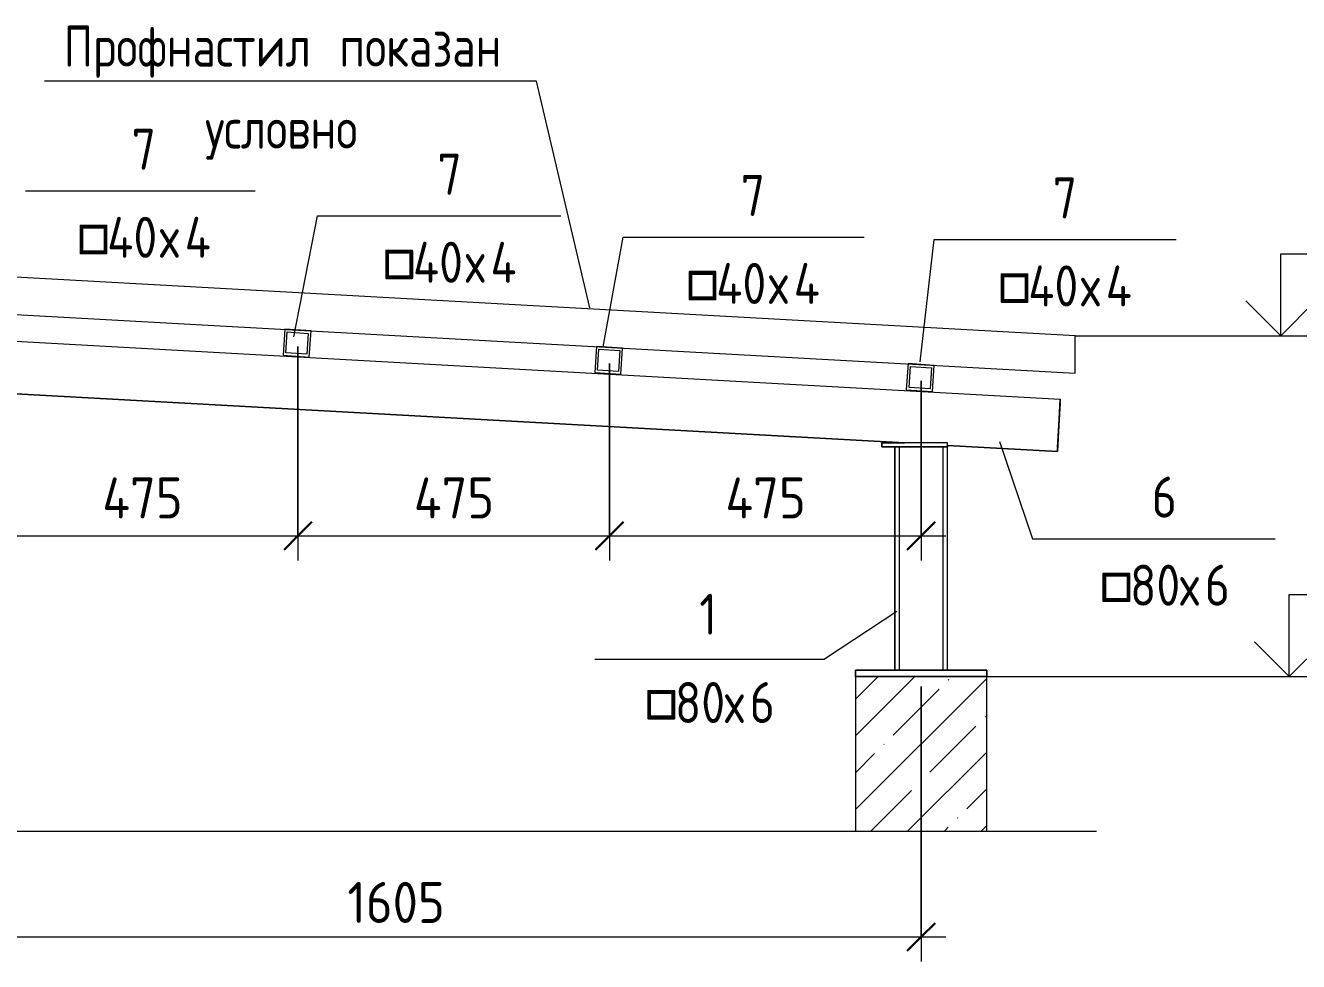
# Model space of a CAD drawing. Header units: millimetres. Extents: x 1343 to 81479, y -38120 to 27770.
# Drawn here: x 22756 to 24697, y -1305 to 123 of the extents above; entities that cross this region are included whole.
import ezdxf

# ---------------------------------------------------------------- set-up
doc = ezdxf.new("R2010")
doc.units = ezdxf.units.MM
for name, color, linetype, lineweight in [('AA_Dim', 7, 'Continuous', 9), ('AA_Dim-25', 7, 'Continuous', 9), ('AA_Oformlenie', 7, 'Continuous', 9), ('AA_Vinoska', 7, 'Continuous', 9), ('AA_Visotnaya otmetka', 7, 'Continuous', 9), ('AF_Balki', 7, 'Continuous', 20), ('AF_Pokritie', 7, 'Continuous', 9), ('AF_Stena', 7, 'Continuous', 9), ('AF_Stena_Опалубка', 253, 'Continuous', 20), ('KR_Colonna_KG', 7, 'Continuous', 20)]:
    doc.layers.add(name, color=color, linetype=linetype, lineweight=lineweight)
doc.styles.add('GOST Common', font='GOST_Common.ttf', dxfattribs={"width": 0.85, "height": 62.5})
doc.styles.add('ISOCPEUR', font='isocpeur.TTF', dxfattribs={"width": 0.85, "height": 62.5})
doc.styles.add('ISOCPEUR_3', font='isocpeur.TTF', dxfattribs={"width": 0.9, "height": 62.5})
doc.styles.add('ISOCPEUR_4', font='isocpeur.TTF', dxfattribs={"width": 0.85, "height": 62.5})
doc.dimstyles.new('05_Округл_5мм__непрозр_', dxfattribs={"dimscale": 304.8, "dimtxt": 62.672186, "dimasz": 0.139436, "dimexe": 0.123031, "dimexo": 0.082021, "dimgap": 0.024606, "dimtad": 1, "dimdec": 0, "dimrnd": 5, "dimdsep": 46, "dimtxsty": 'ISOCPEUR_3', "dimblk1": 'OBLIQUE', "dimblk2": 'OBLIQUE', "dimsah": 1, "dimcen": 0.09, "dimdle": 0.123031, "dimazin": 0, "dimtfac": 1, "dimtdec": 4, "dimtix": 1, "dimtmove": 0, "dimatfit": 3, "dimfxl": 1, "dimtvp": 1, "dimtfill": 1, "dimtolj": 1, "dimtzin": 0, "dimlwd": 18, "dimlwe": 18, "dimarcsym": 2})
doc.dimstyles.new('05_Округл_5мм__прозр_', dxfattribs={"dimscale": 304.8, "dimtxt": 62.672186, "dimasz": 0.139436, "dimexe": 0.123031, "dimexo": 0.082021, "dimgap": 0.008202, "dimtad": 1, "dimdec": 0, "dimrnd": 5, "dimdsep": 46, "dimtxsty": 'ISOCPEUR_3', "dimblk1": 'OBLIQUE', "dimblk2": 'OBLIQUE', "dimsah": 1, "dimcen": 0.09, "dimdle": 0.123031, "dimazin": 0, "dimtfac": 1, "dimtdec": 4, "dimtix": 1, "dimtmove": 0, "dimatfit": 3, "dimfxl": 1, "dimtvp": 1, "dimtolj": 1, "dimtzin": 0, "dimlwd": 18, "dimlwe": 18, "dimarcsym": 2})

# ---------------------------------------------------------------- blocks, each defined once
blk = doc.blocks.new('253_Профиль гнутый сварной квадратный _НесКаркас_Балка_ - Балка_40х4-4135801-КР_РЗ_Км_3')
at = {"layer": 'AF_Balki'}
for p, q in [((-19505, -392.6), (-19507.7, -432.5)), ((-19465.1, -395.3), (-19505, -392.6)), ((-19503.4, -428.8), (-19501.3, -396.9)), ((-19501.3, -396.9), (-19469.3, -399)), ((-19469.3, -399), (-19471.5, -430.9)), ((-19467.8, -435.2), (-19465.1, -395.3)), ((-19507.7, -432.5), (-19467.8, -435.2)), ((-19471.5, -430.9), (-19503.4, -428.8))]:
    blk.add_line(p, q, dxfattribs=at)
blk = doc.blocks.new('354_Прокат Лист _НесКаркас_РабПлоск_ - 354_Прокат Лист _НесКаркас_РабПлоск_-4002182-КР_РЗ_Км_3')
at = {"layer": 'AF_Balki'}
for p, q in [((-19385.1, -860), (-19585.1, -860)), ((-19585.1, -860), (-19585.1, -870)), ((-19585.1, -870), (-19385.1, -870)), ((-19385.1, -870), (-19385.1, -860))]:
    blk.add_line(p, q, dxfattribs=at)
blk = doc.blocks.new('243_Профиль гнутый сварной квадратный _НесКол_2ур_ - 80х6-4107665-КР_РЗ_Км_3')
at = {"layer": 'KR_Colonna_KG'}
for p, q in [((-19518.1, -860), (-19518.1, -519.6)), ((-19452.1, -519.6), (-19452.1, -860))]:
    blk.add_line(p, q, dxfattribs=at)
blk = doc.blocks.new('253_Профиль гнутый сварной квадратный _НесКаркас_Балка_ - Балка_80х6-4080235-КР_РЗ_Км_3')
at = {"layer": 'AF_Balki'}
for p, q in [((-23010.1, -239.6), (-19273, -446.7)), ((-23010.1, -239.6), (-19273, -446.7)), ((-19510.6, -513.6), (-23010.1, -319.8)), ((-23010.1, -319.8), (-19510.6, -513.6)), ((-19277.4, -526.6), (-19273, -446.7)), ((-19273, -446.7), (-19277.4, -526.6)), ((-19273.3, -452.7), (-19277.1, -520.6)), ((-19277.1, -520.6), (-19273.3, -452.7)), ((-19277.4, -526.6), (-19445, -517.3)), ((-19445, -517.3), (-19277.4, -526.6))]:
    blk.add_line(p, q, dxfattribs=at)
blk = doc.blocks.new('354_Прокат Лист _НесКаркас_РабПлоск_ - 354_Прокат Лист _НесКаркас_РабПлоск_-4016997-КР_РЗ_Км_3')
at = {"layer": 'AF_Balki'}
for p, q in [((-19445, -513.6), (-19545, -513.6)), ((-19545, -513.6), (-19545, -519.6)), ((-19545, -519.6), (-19445, -519.6)), ((-19445, -519.6), (-19445, -513.6))]:
    blk.add_line(p, q, dxfattribs=at)
blk = doc.blocks.new('354_Прокат Лист _НесКаркас_РабПлоск_ - 354_Прокат Лист _НесКаркас_РабПлоск_-V9-КР_РЗ_Км_3')
at = {"layer": 'AF_Balki'}
for p, q in [((-19585.1, -870), (-19585.1, -860)), ((-19585.1, -860), (-19385.1, -860)), ((-19385.1, -860), (-19585.1, -860)), ((-19585.1, -860), (-19585.1, -870)), ((-19385.1, -870), (-19585.1, -870)), ((-19585.1, -870), (-19385.1, -870)), ((-19385.1, -860), (-19385.1, -870)), ((-19385.1, -870), (-19385.1, -860))]:
    blk.add_line(p, q, dxfattribs=at)
blk = doc.blocks.new('253_Профиль гнутый сварной квадратный _НесКаркас_Балка_ - Балка_80х6-4080535-КР_РЗ_Км_3')
at = {"layer": 'AF_Balki'}
for p, q in [((-23010.1, -239.6), (-19273, -446.7)), ((-23010.1, -239.6), (-19273, -446.7)), ((-19510.6, -513.6), (-23010.1, -319.8)), ((-23010.1, -319.8), (-19510.6, -513.6)), ((-19277.4, -526.6), (-19273, -446.7)), ((-19273, -446.7), (-19277.4, -526.6)), ((-19273.3, -452.7), (-19277.1, -520.6)), ((-19277.1, -520.6), (-19273.3, -452.7)), ((-19277.4, -526.6), (-19445, -517.3)), ((-19445, -517.3), (-19277.4, -526.6))]:
    blk.add_line(p, q, dxfattribs=at)
blk = doc.blocks.new('354_Прокат Лист _НесКаркас_РабПлоск_ - 354_Прокат Лист _НесКаркас_РабПлоск_-V11-КР_РЗ_Км_3')
at = {"layer": 'AF_Balki'}
for p, q in [((-19545, -519.6), (-19545, -513.6)), ((-19545, -513.6), (-19510.6, -513.6)), ((-19510.6, -513.6), (-19545, -513.6)), ((-19545, -513.6), (-19545, -519.6)), ((-19445, -519.6), (-19545, -519.6)), ((-19545, -519.6), (-19445, -519.6)), ((-19445, -517.3), (-19445, -519.6)), ((-19445, -519.6), (-19445, -517.3))]:
    blk.add_line(p, q, dxfattribs=at)
blk = doc.blocks.new('253_Профиль гнутый сварной квадратный _НесКаркас_Балка_ - Балка_40х4-4135805-КР_РЗ_Км_3')
at = {"layer": 'AF_Balki'}
for p, q in [((-19980, -366.3), (-19982.7, -406.2)), ((-19940.1, -369), (-19980, -366.3)), ((-19978.4, -402.5), (-19976.3, -370.6)), ((-19976.3, -370.6), (-19944.4, -372.7)), ((-19944.4, -372.7), (-19946.5, -404.6)), ((-19942.8, -408.9), (-19940.1, -369)), ((-19982.7, -406.2), (-19942.8, -408.9)), ((-19946.5, -404.6), (-19978.4, -402.5))]:
    blk.add_line(p, q, dxfattribs=at)
blk = doc.blocks.new('253_Профиль гнутый сварной квадратный _НесКаркас_Балка_ - Балка_40х4-4135806-КР_РЗ_Км_3')
at = {"layer": 'AF_Balki'}
for p, q in [((-20455, -340), (-20457.7, -379.9)), ((-20415.1, -342.7), (-20455, -340)), ((-20453.4, -376.2), (-20451.3, -344.2)), ((-20451.3, -344.2), (-20419.4, -346.4)), ((-20419.4, -346.4), (-20421.5, -378.3)), ((-20417.8, -382.6), (-20415.1, -342.7)), ((-20457.7, -379.9), (-20417.8, -382.6)), ((-20421.5, -378.3), (-20453.4, -376.2))]:
    blk.add_line(p, q, dxfattribs=at)
blk = doc.blocks.new('011_ЛинияОбрыва _ЭлУзла_Линия_ - Тип 1-4090434-КР_РЗ_Км_3')
at = {"layer": 'AA_Oformlenie'}
blk.add_line((-21277, -1105.7), (-19217.9, -1105.7), dxfattribs=at)
blk = doc.blocks.new('010_Текст с выноской - Текст 2 строки-4009936-КР_РЗ_Км_3')
at = {"layer": 'AA_Vinoska'}
blk.add_line((-20071.3, 38.3), (-20821.3, 38.3), dxfattribs=at)
blk = doc.blocks.new('Высотные отметки - Стрелка вверх-400292-КР_РЗ_Км_3')
at = {"layer": 'AA_Vinoska'}
for p, q in [((-23486.6, -25), (-23769.1, -25)), ((-23486.6, -150), (-23486.6, -25)), ((-23486.6, -150), (-23539.6, -97)), ((-23486.6, -150), (-23433.5, -97)), ((-23411.6, -150), (-23561.6, -150))]:
    blk.add_line(p, q, dxfattribs=at)
blk = doc.blocks.new('DIMBLOCK28-КР_РЗ_Км_3')
at = {"layer": 'AA_Dim-25', "lineweight": 18}
for p, q in [((22696.6, -340), (22696.6, -692.7)), ((22696.6, -655.2), (22696.6, -340)), ((23171.6, -366.3), (23171.6, -692.7)), ((23171.6, -655.2), (23171.6, -366.3)), ((22696.6, -655.2), (23171.6, -655.2))]:
    blk.add_line(p, q, dxfattribs=at)
at = {"layer": 'AA_Dim-25', "lineweight": 30}
for p, q in [((22696.6, -655.2), (22717.9, -633.9)), ((23171.6, -655.2), (23192.9, -633.9)), ((22696.6, -655.2), (22675.4, -676.4)), ((23171.6, -655.2), (23150.4, -676.4))]:
    blk.add_line(p, q, dxfattribs=at)
at = {"layer": 'AA_Dim-25', "color": 0, "lineweight": 18, "insert": (22873.2, -566.2), "char_height": 62.5, "width": 146.156, "attachment_point": 1, "line_spacing_factor": 1.135194, "style": 'ISOCPEUR_3', "bg_fill": 3, "box_fill_scale": 1.25, "bg_fill_color": 256, "bg_fill_true_color": 13158600, "bg_fill_transparency": 0}
blk.add_mtext('475', dxfattribs=at)
blk = doc.blocks.new('_Oblique')
at = {"color": 0, "linetype": 'ByBlock', "lineweight": -2}
blk.add_line((-0.5, -0.5), (0.5, 0.5), dxfattribs=at)
blk = doc.blocks.new('DIMBLOCK29-КР_РЗ_Км_3')
at = {"layer": 'AA_Dim-25', "lineweight": 18}
for p, q in [((23171.6, -366.3), (23171.6, -692.7)), ((23171.6, -655.2), (23171.6, -366.3)), ((23646.6, -392.6), (23646.6, -692.7)), ((23646.6, -655.2), (23646.6, -392.6)), ((23171.6, -655.2), (23646.6, -655.2))]:
    blk.add_line(p, q, dxfattribs=at)
at = {"layer": 'AA_Dim-25', "lineweight": 30}
for p, q in [((23171.6, -655.2), (23192.9, -633.9)), ((23646.6, -655.2), (23667.9, -633.9)), ((23171.6, -655.2), (23150.4, -676.4)), ((23646.6, -655.2), (23625.4, -676.4))]:
    blk.add_line(p, q, dxfattribs=at)
at = {"layer": 'AA_Dim-25', "color": 0, "lineweight": 18, "insert": (23348.2, -566.2), "char_height": 62.5, "width": 146.156, "attachment_point": 1, "line_spacing_factor": 1.135194, "style": 'ISOCPEUR_3', "bg_fill": 3, "box_fill_scale": 1.25, "bg_fill_color": 256, "bg_fill_true_color": 13158600, "bg_fill_transparency": 0}
blk.add_mtext('475', dxfattribs=at)
blk = doc.blocks.new('DIMBLOCK30-КР_РЗ_Км_3')
at = {"layer": 'AA_Dim-25', "lineweight": 18}
for p, q in [((23646.6, -392.6), (23646.6, -692.7)), ((23646.6, -655.2), (23646.6, -392.6)), ((24121.6, -419), (24121.6, -692.7)), ((24121.6, -655.2), (24121.6, -419)), ((23646.6, -655.2), (24159.1, -655.2))]:
    blk.add_line(p, q, dxfattribs=at)
at = {"layer": 'AA_Dim-25', "lineweight": 30}
for p, q in [((23646.6, -655.2), (23667.9, -633.9)), ((24121.6, -655.2), (24142.9, -633.9)), ((23646.6, -655.2), (23625.4, -676.4)), ((24121.6, -655.2), (24100.4, -676.4))]:
    blk.add_line(p, q, dxfattribs=at)
at = {"layer": 'AA_Dim-25', "color": 0, "lineweight": 18, "insert": (23823.2, -566.2), "char_height": 62.5, "width": 146.156, "attachment_point": 1, "line_spacing_factor": 1.135194, "style": 'ISOCPEUR_3', "bg_fill": 3, "box_fill_scale": 1.25, "bg_fill_color": 256, "bg_fill_true_color": 13158600, "bg_fill_transparency": 0}
blk.add_mtext('475', dxfattribs=at)
blk = doc.blocks.new('043_М_КолонныКМ - Позиция_Наименование_дп14-3915281-КР_РЗ_Км_3')
at = {"layer": 'AA_Vinoska'}
blk.add_line((-19982.6, -843.6), (-19632.6, -843.6), dxfattribs=at)
blk = doc.blocks.new('043_М_Балки_Полка - Позиция_Наименование_дп14-3916595-КР_РЗ_Км_3')
at = {"layer": 'AA_Vinoska'}
blk.add_line((-19295.4, -659.9), (-18945.4, -659.9), dxfattribs=at)
blk = doc.blocks.new('DIMBLOCK32-КР_РЗ_Км_3')
at = {"layer": 'AA_Dim-25', "lineweight": 18}
for p, q in [((24121.6, -885), (24121.6, -1304.7)), ((24121.6, -1267.2), (24121.6, -885)), ((22516.6, -1262.1), (22516.6, -1304.7)), ((22516.6, -1267.2), (22516.6, -1262.1)), ((22516.6, -1267.2), (24159.1, -1267.2))]:
    blk.add_line(p, q, dxfattribs=at)
at = {"layer": 'AA_Dim-25', "lineweight": 30}
for p, q in [((22516.6, -1267.2), (22537.9, -1245.9)), ((24121.6, -1267.2), (24142.9, -1245.9)), ((22516.6, -1267.2), (22495.4, -1288.4)), ((24121.6, -1267.2), (24100.4, -1288.4))]:
    blk.add_line(p, q, dxfattribs=at)
at = {"layer": 'AA_Dim-25', "color": 0, "lineweight": 18, "insert": (23247, -1183.3), "char_height": 62.5, "width": 173.117, "attachment_point": 1, "line_spacing_factor": 1.135194, "style": 'ISOCPEUR_3'}
blk.add_mtext('1605', dxfattribs=at)

msp = doc.modelspace()

# ---------------------------------------------------------------- hatches: boundary and pattern name
at = {"layer": 'AF_Stena'}
h = msp.add_hatch(dxfattribs=at)
h.set_pattern_fill('FP_10', color=256, style=0, pattern_type=2)
h.set_pattern_definition([(45, (22773.86, -300), (-56.1266, 56.1266), []), (45, (22829.985, -300), (-56.1266, 56.1266), [99.219, -19.844, 0.8382, -19.006])])
h.paths.add_polyline_path([(24221.6264, -1105.7033), (24221.6264, -870), (24021.6264, -870), (24021.6264, -1105.7033)])

# ---------------------------------------------------------------- linework, layer by layer
at = {"layer": 'AA_Vinoska'}
for p, q in [((23616.4577, -307.3239), (23535.4086, 38.3033)), ((23201.3826, -167.2571), (23222.3116, -167.2571)), ((23667.5278, -199.6019), (23684.6515, -199.6019)), ((24141.2836, -203.4072), (24160.31, -203.4072)), ((24240.86, -511.4106), (24291.1846, -659.8683)), ((24291.1846, -659.8683), (24311.3145, -659.8683)), ((24084.7886, -770.5826), (23974.0743, -843.5533))]:
    msp.add_line(p, q, dxfattribs=at)
at = {"layer": 'AA_Visotnaya otmetka'}
for p, q in [((24356.6264, -350), (24438.2667, -350)), ((24438.2667, -350), (24669.7601, -350)), ((24221.6264, -870), (24460.5678, -870)), ((24460.5678, -870), (24682.8984, -870))]:
    msp.add_line(p, q, dxfattribs=at)
at = {"layer": 'AF_Pokritie', "lineweight": 20}
for p, q in [((24356.6264, -350), (22611.6264, -253.3272)), ((22611.6264, -310.3272), (24356.6264, -407)), ((24356.6264, -407), (24356.6264, -350))]:
    msp.add_line(p, q, dxfattribs=at)
at = {"layer": 'AF_Stena_Опалубка'}
for p, q in [((24021.6264, -870), (24021.6264, -1105.7033)), ((24221.6264, -870), (24021.6264, -870)), ((24221.6264, -1105.7033), (24221.6264, -870))]:
    msp.add_line(p, q, dxfattribs=at)
at = {"layer": 'KR_Colonna_KG'}
for p, q in [((24081.6264, -519.6383), (24161.6264, -519.6383)), ((24161.6264, -519.6383), (24081.6264, -519.6383)), ((24081.6264, -519.6383), (24081.6264, -860)), ((24081.6264, -860), (24081.6264, -519.6383)), ((24081.6264, -519.6383), (24161.6264, -519.6383)), ((24161.6264, -519.6383), (24081.6264, -519.6383)), ((24081.6264, -519.6383), (24081.6264, -860)), ((24081.6264, -860), (24081.6264, -519.6383)), ((24087.6264, -519.6383), (24155.6264, -519.6383)), ((24155.6264, -519.6383), (24087.6264, -519.6383)), ((24087.6264, -519.6383), (24155.6264, -519.6383)), ((24155.6264, -519.6383), (24087.6264, -519.6383)), ((24161.6264, -860), (24161.6264, -519.6383)), ((24161.6264, -860), (24161.6264, -519.6383)), ((24161.6264, -860), (24161.6264, -519.6383)), ((24161.6264, -860), (24161.6264, -519.6383)), ((24081.6264, -860), (24161.6264, -860)), ((24161.6264, -860), (24081.6264, -860)), ((24081.6264, -860), (24161.6264, -860)), ((24161.6264, -860), (24081.6264, -860)), ((24087.6264, -860), (24155.6264, -860)), ((24155.6264, -860), (24087.6264, -860)), ((24087.6264, -860), (24155.6264, -860)), ((24155.6264, -860), (24087.6264, -860))]:
    msp.add_line(p, q, dxfattribs=at)

# ---------------------------------------------------------------- block references
at = {"layer": 'AA_Oformlenie'}
msp.add_blockref('011_ЛинияОбрыва _ЭлУзла_Линия_ - Тип 1-4090434-КР_РЗ_Км_3', (43606.688, 0), dxfattribs=at)
at = {"layer": 'AA_Vinoska'}
for name, p in [('010_Текст с выноской - Текст 2 строки-4009936-КР_РЗ_Км_3', (43606.688, 0)), ('043_М_Балки_Полка - Позиция_Наименование_дп14-3916595-КР_РЗ_Км_3', (42051.5398, 530.6639)), ('043_М_Балки_Полка - Позиция_Наименование_дп14-3916595-КР_РЗ_Км_3', (42517.6851, 492.6112)), ('043_М_Балки_Полка - Позиция_Наименование_дп14-3916595-КР_РЗ_Км_3', (42980.0251, 460.2664)), ('043_М_Балки_Полка - Позиция_Наименование_дп14-3916595-КР_РЗ_Км_3', (43455.6835, 456.4612)), ('043_М_Балки_Полка - Позиция_Наименование_дп14-3916595-КР_РЗ_Км_3', (43606.688, 0)), ('043_М_КолонныКМ - Позиция_Наименование_дп14-3915281-КР_РЗ_Км_3', (43606.688, 0))]:
    msp.add_blockref(name, p, dxfattribs=at)
at = {"layer": 'AA_Visotnaya otmetka', "extrusion": (0, 0, -1)}
for p in [(-1183.1787, -200), (-1196.3169, -720)]:
    msp.add_blockref('Высотные отметки - Стрелка вверх-400292-КР_РЗ_Км_3', p, dxfattribs=at)
at = {"layer": 'AF_Balki'}
for name in ['253_Профиль гнутый сварной квадратный _НесКаркас_Балка_ - Балка_80х6-4080235-КР_РЗ_Км_3', '253_Профиль гнутый сварной квадратный _НесКаркас_Балка_ - Балка_80х6-4080535-КР_РЗ_Км_3', '253_Профиль гнутый сварной квадратный _НесКаркас_Балка_ - Балка_40х4-4135806-КР_РЗ_Км_3', '253_Профиль гнутый сварной квадратный _НесКаркас_Балка_ - Балка_40х4-4135805-КР_РЗ_Км_3', '253_Профиль гнутый сварной квадратный _НесКаркас_Балка_ - Балка_40х4-4135801-КР_РЗ_Км_3', '354_Прокат Лист _НесКаркас_РабПлоск_ - 354_Прокат Лист _НесКаркас_РабПлоск_-4016997-КР_РЗ_Км_3', '354_Прокат Лист _НесКаркас_РабПлоск_ - 354_Прокат Лист _НесКаркас_РабПлоск_-V11-КР_РЗ_Км_3', '354_Прокат Лист _НесКаркас_РабПлоск_ - 354_Прокат Лист _НесКаркас_РабПлоск_-4002182-КР_РЗ_Км_3', '354_Прокат Лист _НесКаркас_РабПлоск_ - 354_Прокат Лист _НесКаркас_РабПлоск_-V9-КР_РЗ_Км_3']:
    msp.add_blockref(name, (43606.688, 0), dxfattribs=at)
at = {"layer": 'KR_Colonna_KG'}
msp.add_blockref('243_Профиль гнутый сварной квадратный _НесКол_2ур_ - 80х6-4107665-КР_РЗ_Км_3', (43606.688, 0), dxfattribs=at)

# ---------------------------------------------------------------- texts
at = {"layer": 'AA_Vinoska', "char_height": 62.5, "attachment_point": 1}
for s, insert, width, style in [('Профнастил', (22814.3453, 122.861), 487.225578, 'GOST Common'), ('\\fGOST Common|b0|i0|c204|p34|;\\W.85; ', (23216.3466, 122.861), 22.146617, 'GOST Common'), ('показан', (23234.6193, 122.861), 328.792086, 'GOST Common'), ('\\fISOCPEUR|b0|i0|c204|p34|;\\W.85;7', (22918.0439, -34.3665), 45.99682, 'ISOCPEUR'), ('условно', (23030.0328, -2.139), 315.163398, 'GOST Common'), ('\\fISOCPEUR|b0|i0|c204|p34|;\\W.85;7', (23384.1892, -72.4192), 45.99682, 'ISOCPEUR'), ('\\fISOCPEUR|b0|i0|c204|p34|;\\W.85;7', (23846.5291, -104.7639), 45.99682, 'ISOCPEUR'), ('\\fISOCPEUR|b0|i0|c204|p34|;\\W.85;7', (24322.1876, -108.5692), 45.99682, 'ISOCPEUR'), ('40', (22880.728, -168.6406), 97.104398, 'ISOCPEUR'), ('\\fISOCPEUR|b0|i0|c204|p34|;\\W.85;4', (22998.7983, -168.6406), 51.107578, 'ISOCPEUR'), ('\\fISOCPEUR|b0|i0|c130|p34|;\\W.85;□', (22832.9376, -168.6406), 57.921922, 'ISOCPEUR_4'), ('\\fISOCPEUR|b0|i0|c204|p34|;\\W.85;х', (22960.8471, -168.6406), 45.99682, 'ISOCPEUR'), ('40', (23346.8733, -206.6933), 97.104398, 'ISOCPEUR'), ('\\fISOCPEUR|b0|i0|c204|p34|;\\W.85;4', (23464.9436, -206.6933), 51.107578, 'ISOCPEUR'), ('\\fISOCPEUR|b0|i0|c130|p34|;\\W.85;□', (23299.0829, -206.6933), 57.921922, 'ISOCPEUR_4'), ('\\fISOCPEUR|b0|i0|c204|p34|;\\W.85;х', (23426.9924, -206.6933), 45.99682, 'ISOCPEUR'), ('\\fISOCPEUR|b0|i0|c130|p34|;\\W.85;□', (23761.4229, -239.0381), 57.921922, 'ISOCPEUR_4'), ('40', (23809.2133, -239.0381), 97.104398, 'ISOCPEUR'), ('\\fISOCPEUR|b0|i0|c204|p34|;\\W.85;4', (23927.2836, -239.0381), 51.107578, 'ISOCPEUR'), ('40', (24284.8717, -242.8433), 97.104398, 'ISOCPEUR'), ('\\fISOCPEUR|b0|i0|c204|p34|;\\W.85;4', (24402.942, -242.8433), 51.107578, 'ISOCPEUR'), ('\\fISOCPEUR|b0|i0|c204|p34|;\\W.85;х', (23889.3324, -239.0381), 45.99682, 'ISOCPEUR'), ('\\fISOCPEUR|b0|i0|c130|p34|;\\W.85;□', (24237.0813, -242.8433), 57.921922, 'ISOCPEUR_4'), ('\\fISOCPEUR|b0|i0|c204|p34|;\\W.85;х', (24364.9908, -242.8433), 45.99682, 'ISOCPEUR'), ('\\fISOCPEUR|b0|i0|c204|p34|;\\W.85;6', (24473.1921, -565.0304), 45.99682, 'ISOCPEUR'), ('\\fISOCPEUR|b0|i0|c130|p34|;\\W.85;□', (24392.3358, -699.3045), 57.921922, 'ISOCPEUR_4'), ('80', (24440.1262, -699.3045), 91.993641, 'ISOCPEUR'), ('\\fISOCPEUR|b0|i0|c204|p34|;\\W.85;х', (24516.0285, -699.3045), 45.99682, 'ISOCPEUR'), ('\\fISOCPEUR|b0|i0|c204|p34|;\\W.85;6', (24553.9797, -699.3045), 45.99682, 'ISOCPEUR'), ('\\fISOCPEUR|b0|i0|c204|p34|;\\W.85;1', (23783.6563, -743.5865), 32.368133, 'ISOCPEUR'), ('\\fISOCPEUR|b0|i0|c130|p34|;\\W.85;□', (23698.5504, -878.3276), 57.921922, 'ISOCPEUR_4'), ('80', (23746.3408, -878.3276), 91.993641, 'ISOCPEUR'), ('\\fISOCPEUR|b0|i0|c204|p34|;\\W.85;6', (23860.1943, -878.3276), 45.99682, 'ISOCPEUR'), ('\\fISOCPEUR|b0|i0|c204|p34|;\\W.85;х', (23822.2431, -878.3276), 45.99682, 'ISOCPEUR')]:
    msp.add_mtext(s, dxfattribs=dict(at, insert=insert, width=width, style=style))

# ---------------------------------------------------------------- dimensions: what is measured, and where the dimension line sits
at = {"layer": 'AA_Dim', "lineweight": 18}
dim = msp.add_linear_dim(base=(24121.6264, -1267.1983), p1=(22516.6264, -1237.1462), p2=(24121.6264, -860), dimstyle='05_Округл_5мм__прозр_', override={"dimpost": '<>', "dimfxl": 1648.715946}, dxfattribs=at)
dim.commit()
dim.dimension.update_dxf_attribs({"geometry": 'DIMBLOCK32-КР_РЗ_Км_3', "text_midpoint": (23319.1264, -1233.4483)})

# ---------------------------------------------------------------- next in the draw order: dimensions: what is measured, and where the dimension line sits
dim = msp.add_linear_dim(base=(23171.6264, -655.1691), p1=(22696.6264, -314.9991), p2=(23171.6264, -341.3157), dimstyle='05_Округл_5мм__непрозр_', override={"dimpost": '<>', "dimfxl": 475.728454}, dxfattribs=at)
dim.commit()
dim.dimension.update_dxf_attribs({"geometry": 'DIMBLOCK28-КР_РЗ_Км_3', "text_midpoint": (22934.1264, -616.4191)})

# ---------------------------------------------------------------- next in the draw order: dimensions: what is measured, and where the dimension line sits
dim = msp.add_linear_dim(base=(23646.6264, -655.1691), p1=(23171.6264, -341.3157), p2=(23646.6264, -367.6323), dimstyle='05_Округл_5мм__непрозр_', override={"dimpost": '<>', "dimfxl": 475.728454}, dxfattribs=at)
dim.commit()
dim.dimension.update_dxf_attribs({"geometry": 'DIMBLOCK29-КР_РЗ_Км_3', "text_midpoint": (23409.1264, -616.4191)})

# ---------------------------------------------------------------- next in the draw order: linework, layer by layer
at = {"layer": 'AA_Vinoska'}
msp.add_line((23165.2325, -351.8126), (23201.3826, -167.2571), dxfattribs=at)

# ---------------------------------------------------------------- next in the draw order: dimensions: what is measured, and where the dimension line sits
at = {"layer": 'AA_Dim', "lineweight": 18}
dim = msp.add_linear_dim(base=(24121.6493, -655.1691), p1=(23646.6264, -367.6323), p2=(24121.6493, -393.9501), dimstyle='05_Округл_5мм__непрозр_', override={"dimpost": '<>', "dimfxl": 475.751394}, dxfattribs=at)
dim.commit()
dim.dimension.update_dxf_attribs({"geometry": 'DIMBLOCK30-КР_РЗ_Км_3', "text_midpoint": (23884.1379, -616.4191)})

# ---------------------------------------------------------------- next in the draw order: linework, layer by layer
at = {"layer": 'AA_Vinoska'}
for p, q in [((23637.0857, -367.0337), (23667.5278, -199.6019)), ((24120.3547, -389.8653), (24141.2836, -203.4072))]:
    msp.add_line(p, q, dxfattribs=at)

doc.saveas('drawing.dxf')
